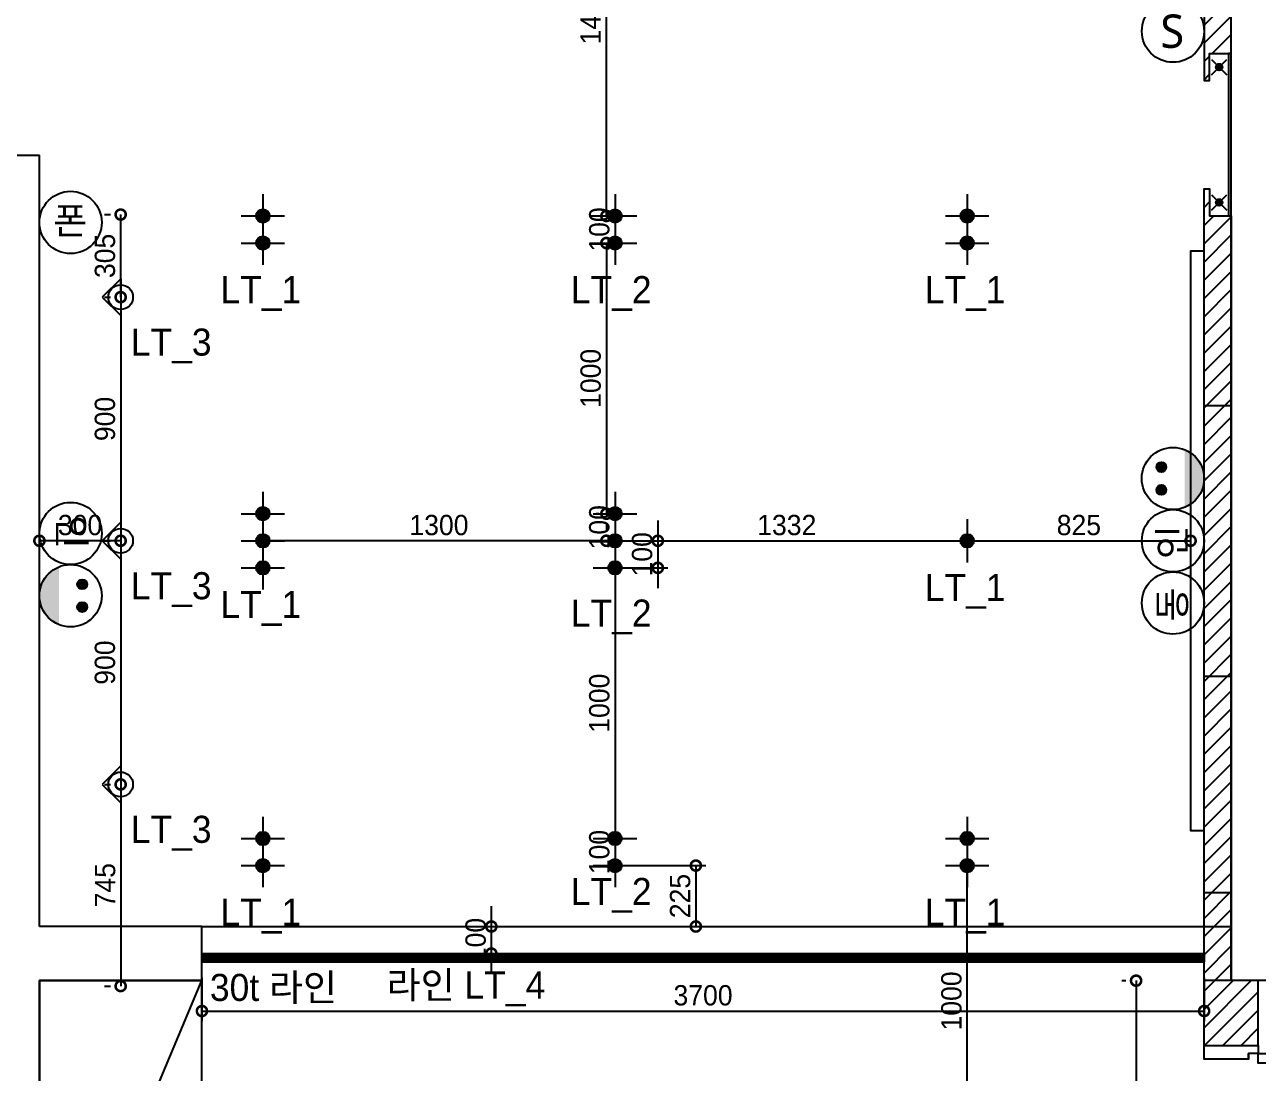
# Model space of a CAD drawing. Header units: millimetres. Extents: x 144680 to 246943, y -177515 to -149396.
# Drawn here: x 221078 to 225632, y -173942 to -170068 of the extents above; entities that cross this region are included whole.
import ezdxf

# ---------------------------------------------------------------- set-up
doc = ezdxf.new("R2010")
doc.units = ezdxf.units.MM
doc.header["$LTSCALE"] = 50
for name, color, linetype in [('03-WAL NEW', 3, 'Continuous'), ('06-FUR', 6, 'Continuous'), ('07-DIM WAL', 5, 'Continuous'), ('3.기호.계단선', 30, 'Continuous'), ('_LIBR', 4, 'Continuous'), ('CEIL-LIGHT', 7, 'Continuous'), ('RC-LIGHT', 7, 'Continuous'), ('wal', 3, 'Continuous'), ('WALL', 2, 'Continuous'), ('설비', 140, 'Continuous')]:
    doc.layers.add(name, color=color, linetype=linetype)
doc.styles.add('스타일1', font='')
doc.styles.add('코레일둥고', font='')
doc.styles.get('스타일1').set_extended_font_data('HYwulM')
doc.styles.get('코레일둥고').set_extended_font_data('Korail Round Gothic Medium')
doc.dimstyles.new('30', dxfattribs={"dimscale": 30, "dimtxt": 2.5, "dimasz": 2.5, "dimexe": 1.25, "dimexo": 2, "dimtad": 1, "dimdec": 0, "dimtxsty": '스타일1', "dimblk": 'DOTSMALL', "dimcen": 2.5, "dimclrd": 1, "dimclre": 1, "dimclrt": 2, "dimadec": 0, "dimazin": 0, "dimtfac": 1, "dimtix": 1, "dimtmove": 0, "dimatfit": 3, "dimldrblk": 'DOTSMALL', "dimfxl": 1.25, "dimarcsym": 0})
pattern_1 = [(45, (290575.12, -163253.515), (-33.67596, 33.67596), [])]

# ---------------------------------------------------------------- blocks, each defined once
blk = doc.blocks.new('vudauseeh')
at = {"layer": 'WALL', "color": 2}
for p, q in [((142260, -173600), (142260, -169910)), ((137500, -170550), (137860, -170550)), ((137860, -173400), (137860, -170550)), ((137860, -175030.5), (137860, -173600)), ((146460, -173600), (142260, -173600))]:
    blk.add_line(p, q, dxfattribs=at)
blk.add_lwpolyline([(137860, -173600), (138460, -173600), (138460, -173400), (137860, -173400)], dxfattribs=at)
blk = doc.blocks.new('1')
at = {"linetype": 'Continuous'}
h = blk.add_hatch(color=4, dxfattribs=at)
h.dxf.hatch_style = 1
edge = h.paths.add_edge_path()
edge.add_arc((11539653.5, -14273503.8), 37.5, 0, 360)
at = {"color": 1, "linetype": 'Continuous'}
for p, q in [((11539653.5, -14273637.1), (11539653.5, -14273370.5)), ((11539520.2, -14273503.8), (11539786.8, -14273503.8))]:
    blk.add_line(p, q, dxfattribs=at)
at = {"color": 4, "linetype": 'Continuous'}
for radius in [41.5, 37.5]:
    blk.add_circle((11539653.5, -14273503.8), radius, dxfattribs=at)
blk = doc.blocks.new('cjswjdeh2')
at = {"ltscale": 10}
h = blk.add_hatch(dxfattribs=at)
h.set_pattern_fill('ANSI31', color=3, scale=15)
h.set_pattern_definition(pattern_1)
h.paths.add_polyline_path([(227812.9, -167593.5), (227712.9, -167593.5), (227712.9, -167958.5), (227732.9, -167958.5), (227732.9, -167858.5), (227802.9, -167858.5), (227812.9, -167858.5)])
h = blk.add_hatch(dxfattribs=at)
h.set_pattern_fill('ANSI31', color=3, scale=15)
h.set_pattern_definition(pattern_1)
h.paths.add_polyline_path([(227812.9, -171283.5), (227812.9, -168458.5), (227802.9, -168458.5), (227732.9, -168458.5), (227732.9, -168358.5), (227712.9, -168358.5), (227712.9, -168588.5), (227712.9, -170728.5), (227712.9, -171283.5)])
h = blk.add_hatch(dxfattribs=at)
h.set_pattern_fill('ANSI31', color=3, scale=15)
h.set_pattern_definition(pattern_1)
h.paths.add_polyline_path([(227912.9, -171283.5), (227712.9, -171283.5), (227712.9, -171523.5), (227912.9, -171523.5)])
at = {"layer": '03-WAL NEW', "ltscale": 10}
for p, q in [((227712.9, -169158.5), (227812.9, -169158.5)), ((227712.9, -170158.5), (227812.9, -170158.5)), ((227712.9, -170958.5), (227812.9, -170958.5))]:
    blk.add_line(p, q, dxfattribs=at)
for points in [[(227812.9, -167858.5), (227812.9, -167593.5), (227712.9, -167593.5), (227712.9, -167958.5), (227732.9, -167958.5)], [(227712.9, -167958.5), (227732.9, -167958.5), (227732.9, -167858.5), (227812.9, -167858.5)], [(227812.9, -168458.5), (227812.9, -171283.5), (227712.9, -171283.5), (227712.9, -168358.5), (227732.9, -168358.5)], [(227712.9, -168358.5), (227732.9, -168358.5), (227732.9, -168458.5), (227812.9, -168458.5)]]:
    blk.add_lwpolyline(points, dxfattribs=at)
at = {"layer": '06-FUR', "color": 8}
blk.add_line((223412.9, -172713.5), (224012.9, -171283.5), dxfattribs=at)
for points in [[(227802.9, -168458.5), (227812.9, -168458.5), (227812.9, -167858.5), (227802.9, -167858.5)], [(227712.9, -170728.5), (227712.9, -168588.5), (227662.9, -168588.5), (227662.9, -170728.5)], [(224012.9, -171283.5), (223412.9, -171283.5), (223412.9, -172713.5), (224012.9, -172713.5)]]:
    blk.add_lwpolyline(points, close=True, dxfattribs=at)
at = {"layer": '_LIBR', "color": 8, "linetype": 'Continuous'}
blk.add_lwpolyline([(227877, -171573.5), (227877, -171553), (227877, -171573.5), (227712.9, -171573.5), (227712.9, -171523.5), (227912.9, -171523.5), (227912.9, -171553), (227877, -171553)], dxfattribs=at)
blk.add_lwpolyline([(228642.9, -171588.3), (227912.9, -171588.3), (227912.9, -171553), (228642.9, -171553)], close=True, dxfattribs=at)
at = {"layer": 'wal', "color": 8}
for p, q in [((227712.9, -171523.5), (227712.9, -171283.5)), ((227912.9, -171523.5), (227912.9, -171283.5))]:
    blk.add_line(p, q, dxfattribs=at)
blk.add_blockref('vudauseeh', (85552.9, 2316.5))
at = {"layer": 'RC-LIGHT', "color": 8, "xscale": 0.3012048192635895, "yscale": 0.3012048192635895, "zscale": 0.3012048192635895, "rotation": 315}
for p in [(810034.5, 5329880.2), (810034.5, 5329380.2)]:
    blk.add_blockref('1', p, dxfattribs=at)
blk = doc.blocks.new('_DOTSMALL')
at = {"color": 0, "linetype": 'ByBlock', "const_width": 0.5}
blk.add_lwpolyline([(-0.0625, 0, 1), (0.0625, 0, 1)], format="xyb", close=True, dxfattribs=at)
blk = doc.blocks.new('*D133')
at = {"layer": '07-DIM WAL', "color": 1, "lineweight": -2, "transparency": 16777216}
for p, q in [((223257.2, -170700), (223257.2, -170950)), ((223197.2, -170775), (223219.7, -170775)), ((223197.2, -170875), (223219.7, -170875))]:
    blk.add_line(p, q, dxfattribs=at)
at = {"layer": 'Defpoints', "color": 0, "transparency": 16777216}
for p in [(223257.2, -170775), (223257.2, -170875), (223257.2, -170875)]:
    blk.add_point(p, dxfattribs=at)
at = {"layer": '07-DIM WAL', "color": 1, "lineweight": -2, "transparency": 16777216, "xscale": 75, "yscale": 75, "zscale": 75}
for p, rotation in [((223257.2, -170775), 270), ((223257.2, -170875), 90)]:
    blk.add_blockref('_DOTSMALL', p, dxfattribs=dict(at, rotation=rotation))
at = {"layer": '07-DIM WAL', "color": 2, "ltscale": 10, "transparency": 16777216, "insert": (223199.5, -170825), "char_height": 75, "attachment_point": 5, "rotation": 90, "style": '스타일1'}
blk.add_mtext('100', dxfattribs=at)
blk = doc.blocks.new('*D134')
at = {"layer": '07-DIM WAL', "color": 1, "lineweight": -2, "transparency": 16777216}
for p, q in [((223165.3, -170875), (223187.8, -170875)), ((223225.3, -170875), (223225.3, -171875)), ((223197.2, -171875), (223187.8, -171875))]:
    blk.add_line(p, q, dxfattribs=at)
at = {"layer": 'Defpoints', "color": 0, "transparency": 16777216}
for p in [(223225.3, -170875), (223225.3, -171875), (223257.2, -171875)]:
    blk.add_point(p, dxfattribs=at)
at = {"layer": '07-DIM WAL', "color": 1, "lineweight": -2, "transparency": 16777216, "xscale": 75, "yscale": 75, "zscale": 75}
for p, rotation in [((223225.3, -170875), 90), ((223225.3, -171875), 270)]:
    blk.add_blockref('_DOTSMALL', p, dxfattribs=dict(at, rotation=rotation))
at = {"layer": '07-DIM WAL', "color": 2, "ltscale": 10, "transparency": 16777216, "insert": (223167.6, -171375), "char_height": 75, "attachment_point": 5, "rotation": 90, "style": '스타일1'}
blk.add_mtext('1000', dxfattribs=at)
blk = doc.blocks.new('*D135')
at = {"layer": '07-DIM WAL', "color": 1, "lineweight": -2, "transparency": 16777216}
for p, q in [((223257.2, -171800), (223257.2, -172050)), ((223197.2, -171875), (223219.7, -171875)), ((223197.2, -171975), (223219.7, -171975))]:
    blk.add_line(p, q, dxfattribs=at)
at = {"layer": 'Defpoints', "color": 0, "transparency": 16777216}
for p in [(223257.2, -171875), (223257.2, -171975), (223257.2, -171975)]:
    blk.add_point(p, dxfattribs=at)
at = {"layer": '07-DIM WAL', "color": 1, "lineweight": -2, "transparency": 16777216, "xscale": 75, "yscale": 75, "zscale": 75}
for p, rotation in [((223257.2, -171875), 270), ((223257.2, -171975), 90)]:
    blk.add_blockref('_DOTSMALL', p, dxfattribs=dict(at, rotation=rotation))
at = {"layer": '07-DIM WAL', "color": 2, "ltscale": 10, "transparency": 16777216, "insert": (223199.5, -171925), "char_height": 75, "attachment_point": 5, "rotation": 90, "style": '스타일1'}
blk.add_mtext('100', dxfattribs=at)
blk = doc.blocks.new('*D136')
at = {"layer": '07-DIM WAL', "color": 1, "lineweight": -2, "transparency": 16777216}
for p, q in [((223415.3, -171900), (223415.3, -172150)), ((223285.3, -171975), (223452.8, -171975)), ((223317.2, -172075), (223452.8, -172075))]:
    blk.add_line(p, q, dxfattribs=at)
at = {"layer": 'Defpoints', "color": 0, "transparency": 16777216}
for p in [(223225.3, -171975), (223257.2, -172075), (223415.3, -172075)]:
    blk.add_point(p, dxfattribs=at)
at = {"layer": '07-DIM WAL', "color": 1, "lineweight": -2, "transparency": 16777216, "xscale": 75, "yscale": 75, "zscale": 75}
for p, rotation in [((223415.3, -171975), 270), ((223415.3, -172075), 90)]:
    blk.add_blockref('_DOTSMALL', p, dxfattribs=dict(at, rotation=rotation))
at = {"layer": '07-DIM WAL', "color": 2, "ltscale": 10, "transparency": 16777216, "insert": (223357.6, -172025), "char_height": 75, "attachment_point": 5, "rotation": 90, "style": '스타일1'}
blk.add_mtext('100', dxfattribs=at)
blk = doc.blocks.new('*D137')
at = {"layer": '07-DIM WAL', "color": 1, "lineweight": -2, "transparency": 16777216}
for p, q in [((223197.2, -172075), (223219.7, -172075)), ((223257.2, -172075), (223257.2, -173075)), ((223197.2, -173075), (223219.7, -173075))]:
    blk.add_line(p, q, dxfattribs=at)
at = {"layer": 'Defpoints', "color": 0, "transparency": 16777216}
for p in [(223257.2, -172075), (223257.2, -173075), (223257.2, -173075)]:
    blk.add_point(p, dxfattribs=at)
at = {"layer": '07-DIM WAL', "color": 1, "lineweight": -2, "transparency": 16777216, "xscale": 75, "yscale": 75, "zscale": 75}
for p, rotation in [((223257.2, -172075), 90), ((223257.2, -173075), 270)]:
    blk.add_blockref('_DOTSMALL', p, dxfattribs=dict(at, rotation=rotation))
at = {"layer": '07-DIM WAL', "color": 2, "ltscale": 10, "transparency": 16777216, "insert": (223199.5, -172575), "char_height": 75, "attachment_point": 5, "rotation": 90, "style": '스타일1'}
blk.add_mtext('1000', dxfattribs=at)
blk = doc.blocks.new('*D138')
at = {"layer": '07-DIM WAL', "color": 1, "lineweight": -2, "transparency": 16777216}
for p, q in [((223257.2, -173000), (223257.2, -173250)), ((223197.2, -173075), (223219.7, -173075)), ((223197.2, -173175), (223219.7, -173175))]:
    blk.add_line(p, q, dxfattribs=at)
at = {"layer": 'Defpoints', "color": 0, "transparency": 16777216}
for p in [(223257.2, -173075), (223257.2, -173175), (223257.2, -173175)]:
    blk.add_point(p, dxfattribs=at)
at = {"layer": '07-DIM WAL', "color": 1, "lineweight": -2, "transparency": 16777216, "xscale": 75, "yscale": 75, "zscale": 75}
for p, rotation in [((223257.2, -173075), 270), ((223257.2, -173175), 90)]:
    blk.add_blockref('_DOTSMALL', p, dxfattribs=dict(at, rotation=rotation))
at = {"layer": '07-DIM WAL', "color": 2, "ltscale": 10, "transparency": 16777216, "insert": (223199.5, -173125), "char_height": 75, "attachment_point": 5, "rotation": 90, "style": '스타일1'}
blk.add_mtext('100', dxfattribs=at)
blk = doc.blocks.new('*D139')
at = {"layer": '07-DIM WAL', "color": 1, "lineweight": -2, "transparency": 16777216}
for p, q in [((223197.2, -169290), (223187.8, -169290)), ((223225.3, -170775), (223225.3, -169290)), ((223165.3, -170775), (223187.8, -170775))]:
    blk.add_line(p, q, dxfattribs=at)
at = {"layer": 'Defpoints', "color": 0, "transparency": 16777216}
for p in [(223225.3, -169290), (223257.2, -169290), (223225.3, -170775)]:
    blk.add_point(p, dxfattribs=at)
at = {"layer": '07-DIM WAL', "color": 1, "lineweight": -2, "transparency": 16777216, "xscale": 75, "yscale": 75, "zscale": 75}
for p, rotation in [((223225.3, -169290), 90), ((223225.3, -170775), 270)]:
    blk.add_blockref('_DOTSMALL', p, dxfattribs=dict(at, rotation=rotation))
at = {"layer": '07-DIM WAL', "color": 2, "ltscale": 10, "transparency": 16777216, "insert": (223167.6, -170032.5), "char_height": 75, "attachment_point": 5, "rotation": 90, "style": '스타일1'}
blk.add_mtext('1485', dxfattribs=at)
blk = doc.blocks.new('*D140')
at = {"layer": '07-DIM WAL', "color": 1, "lineweight": -2, "transparency": 16777216}
for p, q in [((223225.3, -171915), (223225.3, -171937.5)), ((224557.2, -171915), (224557.2, -171937.5)), ((223225.3, -171975), (224557.2, -171975))]:
    blk.add_line(p, q, dxfattribs=at)
at = {"layer": 'Defpoints', "color": 0, "transparency": 16777216}
for p in [(223225.3, -171975), (224557.2, -171975), (224557.2, -171975)]:
    blk.add_point(p, dxfattribs=at)
at = {"layer": '07-DIM WAL', "color": 1, "lineweight": -2, "transparency": 16777216, "xscale": 75, "yscale": 75, "zscale": 75, "rotation": 180}
blk.add_blockref('_DOTSMALL', (223225.3, -171975), dxfattribs=at)
at = {"layer": '07-DIM WAL', "color": 1, "lineweight": -2, "transparency": 16777216, "xscale": 75, "yscale": 75, "zscale": 75}
blk.add_blockref('_DOTSMALL', (224557.2, -171975), dxfattribs=at)
at = {"layer": '07-DIM WAL', "color": 2, "ltscale": 10, "transparency": 16777216, "insert": (223891.3, -171917.3), "char_height": 75, "attachment_point": 5, "style": '스타일1'}
blk.add_mtext('1332', dxfattribs=at)
blk = doc.blocks.new('*D141')
at = {"layer": '07-DIM WAL', "color": 1, "lineweight": -2, "transparency": 16777216}
for p, q in [((224557.2, -171915), (224557.2, -171937.5)), ((225382.2, -171915), (225382.2, -171937.5)), ((224557.2, -171975), (225382.2, -171975))]:
    blk.add_line(p, q, dxfattribs=at)
at = {"layer": 'Defpoints', "color": 0, "transparency": 16777216}
for p in [(224557.2, -171975), (225382.2, -171975), (225382.2, -171975)]:
    blk.add_point(p, dxfattribs=at)
at = {"layer": '07-DIM WAL', "color": 1, "lineweight": -2, "transparency": 16777216, "xscale": 75, "yscale": 75, "zscale": 75, "rotation": 180}
blk.add_blockref('_DOTSMALL', (224557.2, -171975), dxfattribs=at)
at = {"layer": '07-DIM WAL', "color": 1, "lineweight": -2, "transparency": 16777216, "xscale": 75, "yscale": 75, "zscale": 75}
blk.add_blockref('_DOTSMALL', (225382.2, -171975), dxfattribs=at)
at = {"layer": '07-DIM WAL', "color": 2, "ltscale": 10, "transparency": 16777216, "insert": (224969.7, -171917.3), "char_height": 75, "attachment_point": 5, "style": '스타일1'}
blk.add_mtext('825', dxfattribs=at)
blk = doc.blocks.new('*D142')
at = {"layer": '07-DIM WAL', "color": 1, "lineweight": -2, "transparency": 16777216}
for p, q in [((221957.2, -171915), (221957.2, -171937.5)), ((223257.2, -171915), (223257.2, -171937.5)), ((223257.2, -171975), (221957.2, -171975))]:
    blk.add_line(p, q, dxfattribs=at)
at = {"layer": 'Defpoints', "color": 0, "transparency": 16777216}
for p in [(221957.2, -171975), (221957.2, -171975), (223257.2, -171975)]:
    blk.add_point(p, dxfattribs=at)
at = {"layer": '07-DIM WAL', "color": 1, "lineweight": -2, "transparency": 16777216, "xscale": 75, "yscale": 75, "zscale": 75, "rotation": 180}
blk.add_blockref('_DOTSMALL', (221957.2, -171975), dxfattribs=at)
at = {"layer": '07-DIM WAL', "color": 1, "lineweight": -2, "transparency": 16777216, "xscale": 75, "yscale": 75, "zscale": 75}
blk.add_blockref('_DOTSMALL', (223257.2, -171975), dxfattribs=at)
at = {"layer": '07-DIM WAL', "color": 2, "ltscale": 10, "transparency": 16777216, "insert": (222607.2, -171917.3), "char_height": 75, "attachment_point": 5, "style": '스타일1'}
blk.add_mtext('1300', dxfattribs=at)
blk = doc.blocks.new('*D143')
at = {"layer": '07-DIM WAL', "color": 1, "lineweight": -2, "transparency": 16777216}
for p, q in [((224497.2, -173175), (224519.7, -173175)), ((224557.2, -174175), (224557.2, -173175)), ((224497.2, -174175), (224519.7, -174175))]:
    blk.add_line(p, q, dxfattribs=at)
at = {"layer": 'Defpoints', "color": 0, "transparency": 16777216}
for p in [(224557.2, -173175), (224557.2, -173175), (224557.2, -174175)]:
    blk.add_point(p, dxfattribs=at)
at = {"layer": '07-DIM WAL', "color": 1, "lineweight": -2, "transparency": 16777216, "xscale": 75, "yscale": 75, "zscale": 75}
for p, rotation in [((224557.2, -173175), 90), ((224557.2, -174175), 270)]:
    blk.add_blockref('_DOTSMALL', p, dxfattribs=dict(at, rotation=rotation))
at = {"layer": '07-DIM WAL', "color": 2, "ltscale": 10, "transparency": 16777216, "insert": (224499.5, -173675), "char_height": 75, "attachment_point": 5, "rotation": 90, "style": '스타일1'}
blk.add_mtext('1000', dxfattribs=at)
blk = doc.blocks.new('*D146')
at = {"layer": '07-DIM WAL', "color": 1, "lineweight": -2, "transparency": 16777216}
for p, q in [((225127.9, -173600), (225143.5, -173600)), ((225181, -173600), (225181, -174831)), ((225041, -174831), (225218.5, -174831))]:
    blk.add_line(p, q, dxfattribs=at)
at = {"layer": 'Defpoints', "color": 0, "transparency": 16777216}
for p in [(225187.9, -173600), (224981, -174831), (225181, -174831)]:
    blk.add_point(p, dxfattribs=at)
at = {"layer": '07-DIM WAL', "color": 1, "lineweight": -2, "transparency": 16777216, "xscale": 75, "yscale": 75, "zscale": 75}
for p, rotation in [((225181, -173600), 90), ((225181, -174831), 270)]:
    blk.add_blockref('_DOTSMALL', p, dxfattribs=dict(at, rotation=rotation))
at = {"layer": '07-DIM WAL', "color": 2, "ltscale": 10, "transparency": 16777216, "insert": (225123.2, -174215.5), "char_height": 75, "attachment_point": 5, "rotation": 90, "style": '스타일1'}
blk.add_mtext('1231', dxfattribs=at)
blk = doc.blocks.new('*D164')
at = {"layer": '07-DIM WAL', "color": 1, "lineweight": -2, "transparency": 16777216}
for p, q in [((221372.2, -171075), (221394.7, -171075)), ((221432.2, -171075), (221432.2, -171975)), ((221372.2, -171975), (221394.7, -171975))]:
    blk.add_line(p, q, dxfattribs=at)
at = {"layer": 'Defpoints', "color": 0, "transparency": 16777216}
for p in [(221432.2, -171075), (221432.2, -171975), (221432.2, -171975)]:
    blk.add_point(p, dxfattribs=at)
at = {"layer": '07-DIM WAL', "color": 1, "lineweight": -2, "transparency": 16777216, "xscale": 75, "yscale": 75, "zscale": 75}
for p, rotation in [((221432.2, -171075), 90), ((221432.2, -171975), 270)]:
    blk.add_blockref('_DOTSMALL', p, dxfattribs=dict(at, rotation=rotation))
at = {"layer": '07-DIM WAL', "color": 2, "ltscale": 10, "transparency": 16777216, "insert": (221374.4, -171525), "char_height": 75, "attachment_point": 5, "rotation": 90, "style": '스타일1'}
blk.add_mtext('900', dxfattribs=at)
blk = doc.blocks.new('*D165')
at = {"layer": '07-DIM WAL', "color": 1, "lineweight": -2, "transparency": 16777216}
for p, q in [((221132.2, -171915), (221132.2, -171937.5)), ((221432.2, -171915), (221432.2, -171937.5)), ((221432.2, -171975), (221132.2, -171975))]:
    blk.add_line(p, q, dxfattribs=at)
at = {"layer": 'Defpoints', "color": 0, "transparency": 16777216}
for p in [(221132.2, -171975), (221132.2, -171975), (221432.2, -171975)]:
    blk.add_point(p, dxfattribs=at)
at = {"layer": '07-DIM WAL', "color": 1, "lineweight": -2, "transparency": 16777216, "xscale": 75, "yscale": 75, "zscale": 75, "rotation": 180}
blk.add_blockref('_DOTSMALL', (221132.2, -171975), dxfattribs=at)
at = {"layer": '07-DIM WAL', "color": 1, "lineweight": -2, "transparency": 16777216, "xscale": 75, "yscale": 75, "zscale": 75}
blk.add_blockref('_DOTSMALL', (221432.2, -171975), dxfattribs=at)
at = {"layer": '07-DIM WAL', "color": 2, "ltscale": 10, "transparency": 16777216, "insert": (221282.2, -171917.3), "char_height": 75, "attachment_point": 5, "style": '스타일1'}
blk.add_mtext('300', dxfattribs=at)
blk = doc.blocks.new('*D166')
at = {"layer": '07-DIM WAL', "color": 1, "lineweight": -2, "transparency": 16777216}
for p, q in [((221372.2, -171975), (221394.7, -171975)), ((221432.2, -171975), (221432.2, -172875)), ((221372.2, -172875), (221394.7, -172875))]:
    blk.add_line(p, q, dxfattribs=at)
at = {"layer": 'Defpoints', "color": 0, "transparency": 16777216}
for p in [(221432.2, -171975), (221432.2, -172875), (221432.2, -172875)]:
    blk.add_point(p, dxfattribs=at)
at = {"layer": '07-DIM WAL', "color": 1, "lineweight": -2, "transparency": 16777216, "xscale": 75, "yscale": 75, "zscale": 75}
for p, rotation in [((221432.2, -171975), 90), ((221432.2, -172875), 270)]:
    blk.add_blockref('_DOTSMALL', p, dxfattribs=dict(at, rotation=rotation))
at = {"layer": '07-DIM WAL', "color": 2, "ltscale": 10, "transparency": 16777216, "insert": (221374.4, -172425), "char_height": 75, "attachment_point": 5, "rotation": 90, "style": '스타일1'}
blk.add_mtext('900', dxfattribs=at)
blk = doc.blocks.new('*D167')
at = {"layer": '07-DIM WAL', "color": 1, "lineweight": -2, "transparency": 16777216}
for p, q in [((221372.2, -172875), (221394.7, -172875)), ((221432.2, -172875), (221432.2, -173620)), ((221372.2, -173620), (221394.7, -173620))]:
    blk.add_line(p, q, dxfattribs=at)
at = {"layer": 'Defpoints', "color": 0, "transparency": 16777216}
for p in [(221432.2, -172875), (221432.2, -173620), (221432.2, -173620)]:
    blk.add_point(p, dxfattribs=at)
at = {"layer": '07-DIM WAL', "color": 1, "lineweight": -2, "transparency": 16777216, "xscale": 75, "yscale": 75, "zscale": 75}
for p, rotation in [((221432.2, -172875), 90), ((221432.2, -173620), 270)]:
    blk.add_blockref('_DOTSMALL', p, dxfattribs=dict(at, rotation=rotation))
at = {"layer": '07-DIM WAL', "color": 2, "ltscale": 10, "transparency": 16777216, "insert": (221375.2, -173247.5), "char_height": 75, "attachment_point": 5, "rotation": 90, "style": '스타일1'}
blk.add_mtext('745', dxfattribs=at)
blk = doc.blocks.new('*D168')
at = {"layer": '07-DIM WAL', "color": 1, "lineweight": -2, "transparency": 16777216}
for p, q in [((221372.2, -170770), (221394.7, -170770)), ((221432.2, -171075), (221432.2, -170770)), ((221372.2, -171075), (221394.7, -171075))]:
    blk.add_line(p, q, dxfattribs=at)
at = {"layer": 'Defpoints', "color": 0, "transparency": 16777216}
for p in [(221432.2, -170770), (221432.2, -170770), (221432.2, -171075)]:
    blk.add_point(p, dxfattribs=at)
at = {"layer": '07-DIM WAL', "color": 1, "lineweight": -2, "transparency": 16777216, "xscale": 75, "yscale": 75, "zscale": 75}
for p, rotation in [((221432.2, -170770), 90), ((221432.2, -171075), 270)]:
    blk.add_blockref('_DOTSMALL', p, dxfattribs=dict(at, rotation=rotation))
at = {"layer": '07-DIM WAL', "color": 2, "ltscale": 10, "transparency": 16777216, "insert": (221374.5, -170922.5), "char_height": 75, "attachment_point": 5, "rotation": 90, "style": '스타일1'}
blk.add_mtext('305', dxfattribs=at)
blk = doc.blocks.new('*D169')
at = {"layer": '07-DIM WAL', "color": 1, "lineweight": -2, "transparency": 16777216}
for p, q in [((222800.7, -173575), (222800.7, -173325)), ((222740.7, -173400), (222763.2, -173400)), ((222740.7, -173500), (222763.2, -173500))]:
    blk.add_line(p, q, dxfattribs=at)
at = {"layer": 'Defpoints', "color": 0, "transparency": 16777216}
for p in [(222800.7, -173400), (222800.7, -173400), (222800.7, -173500)]:
    blk.add_point(p, dxfattribs=at)
at = {"layer": '07-DIM WAL', "color": 1, "lineweight": -2, "transparency": 16777216, "xscale": 75, "yscale": 75, "zscale": 75}
for p, rotation in [((222800.7, -173400), 270), ((222800.7, -173500), 90)]:
    blk.add_blockref('_DOTSMALL', p, dxfattribs=dict(at, rotation=rotation))
at = {"layer": '07-DIM WAL', "color": 2, "ltscale": 10, "transparency": 16777216, "insert": (222743, -173450), "char_height": 75, "attachment_point": 5, "rotation": 90, "style": '스타일1'}
blk.add_mtext('100', dxfattribs=at)
blk = doc.blocks.new('*D170')
at = {"layer": '07-DIM WAL', "color": 1, "lineweight": -2, "transparency": 16777216}
for p, q in [((221732.2, -173590), (221732.2, -173749.8)), ((225432.2, -173590), (225432.2, -173749.8)), ((221732.2, -173712.3), (225432.2, -173712.3))]:
    blk.add_line(p, q, dxfattribs=at)
at = {"layer": 'Defpoints', "color": 0, "transparency": 16777216}
for p in [(221732.2, -173530), (225432.2, -173530), (225432.2, -173712.3)]:
    blk.add_point(p, dxfattribs=at)
at = {"layer": '07-DIM WAL', "color": 1, "lineweight": -2, "transparency": 16777216, "xscale": 75, "yscale": 75, "zscale": 75, "rotation": 180}
blk.add_blockref('_DOTSMALL', (221732.2, -173712.3), dxfattribs=at)
at = {"layer": '07-DIM WAL', "color": 1, "lineweight": -2, "transparency": 16777216, "xscale": 75, "yscale": 75, "zscale": 75}
blk.add_blockref('_DOTSMALL', (225432.2, -173712.3), dxfattribs=at)
at = {"layer": '07-DIM WAL', "color": 2, "ltscale": 10, "transparency": 16777216, "insert": (223582.2, -173654.6), "char_height": 75, "attachment_point": 5, "style": '스타일1'}
blk.add_mtext('3700', dxfattribs=at)
blk = doc.blocks.new('egoo')
at = {"layer": '설비'}
h = blk.add_hatch(color=140, dxfattribs=at)
edge = h.paths.add_edge_path()
edge.add_arc((1015645.3, 443433.7), 22.3, 0, 360)
h = blk.add_hatch(color=140, dxfattribs=at)
edge = h.paths.add_edge_path()
edge.add_arc((1015747.7, 443433.7), 22.3, 0, 360)
h = blk.add_hatch(color=140, dxfattribs=at)
edge = h.paths.add_edge_path()
edge.add_line((1015826.3, 443329.1), (1015566.6, 443329.1))
edge.add_ellipse((1015696.5, 443381.5), major_axis=(99, 99), ratio=1, start_angle=156.9578, end_angle=293.0422)
at = {"layer": '설비', "color": 140}
for centre, radius in [((1015696.5, 443381.5), 140), ((1015645.3, 443433.7), 22.3), ((1015747.7, 443433.7), 22.3)]:
    blk.add_circle(centre, radius, dxfattribs=at)
blk = doc.blocks.new('DLSXJSPT')
at = {"layer": '설비', "color": 140}
blk.add_circle((242956, 103418.4), 115, dxfattribs=at)
at = {"layer": '설비', "color": 140, "style": '코레일둥고'}
blk.add_text('인', height=100, dxfattribs=at).set_placement((242888.1, 103372))
blk = doc.blocks.new('DLSXJVHS')
at = {"layer": '설비', "color": 140}
blk.add_circle((236550.8, 103607.8), 115, dxfattribs=at)
at = {"layer": '설비', "color": 140, "style": '코레일둥고'}
blk.add_text('폰', height=100, dxfattribs=at).set_placement((236486.9, 103564.3))
blk = doc.blocks.new('SW')
at = {"layer": '설비', "color": 140}
blk.add_circle((11533254.1, -14277699.4), 184, dxfattribs=at)
at = {"layer": '설비', "color": 140, "insert": (11533320, -14277600.8), "char_height": 197.143, "width": 314.327, "attachment_point": 3, "style": '코레일둥고'}
blk.add_mtext('{\\fMalgun Gothic|b0|i0|c129|p50;S}', dxfattribs=at)
blk = doc.blocks.new('*D208')
at = {"layer": '07-DIM WAL', "color": 1, "lineweight": -2, "ltscale": 10, "transparency": 16777216}
for p, q in [((223317.2, -173175), (223593.1, -173175)), ((223555.6, -173175), (223555.6, -173400)), ((223317.2, -173400), (223593.1, -173400))]:
    blk.add_line(p, q, dxfattribs=at)
at = {"layer": 'Defpoints', "color": 0, "transparency": 16777216}
for p in [(223257.2, -173175), (223257.2, -173400), (223555.6, -173400)]:
    blk.add_point(p, dxfattribs=at)
at = {"layer": '07-DIM WAL', "color": 1, "lineweight": -2, "transparency": 16777216, "xscale": 75, "yscale": 75, "zscale": 75}
for p, rotation in [((223555.6, -173175), 90), ((223555.6, -173400), 270)]:
    blk.add_blockref('_DOTSMALL', p, dxfattribs=dict(at, rotation=rotation))
at = {"layer": '07-DIM WAL', "color": 2, "ltscale": 10, "transparency": 16777216, "insert": (223497.9, -173287.5), "char_height": 75, "attachment_point": 5, "rotation": 90, "style": '스타일1'}
blk.add_mtext('225', dxfattribs=at)

msp = doc.modelspace()

# ---------------------------------------------------------------- hatches: boundary and pattern name
at = {"layer": 'CEIL-LIGHT'}
h = msp.add_hatch(dxfattribs=at)
h.set_pattern_fill('_USER', color=140, pattern_type=0)
h.set_pattern_definition([(0, (205222.2342, -165370), (0, 1), [])])
h.paths.add_polyline_path([(221732.2, -173500), (225432.2, -173500), (225432.2, -173530), (221732.2, -173530)])

# ---------------------------------------------------------------- linework, layer by layer
at = {"color": 4}
for p, q in [((221432.2, -171006.8), (221364, -171075)), ((221432.2, -171006.8), (221432.2, -171143.2)), ((221364, -171075), (221432.2, -171143.2)), ((221432.2, -171906.8), (221364, -171975)), ((221432.2, -171906.8), (221432.2, -172043.2)), ((221364, -171975), (221432.2, -172043.2)), ((221432.2, -172806.8), (221364, -172875)), ((221432.2, -172806.8), (221432.2, -172943.2)), ((221364, -172875), (221432.2, -172943.2))]:
    msp.add_line(p, q, dxfattribs=at)
for centre in [(221432.2, -171075), (221432.2, -171975), (221432.2, -172875)]:
    msp.add_circle(centre, 45.5, dxfattribs=at)
at = {"layer": 'CEIL-LIGHT'}
msp.add_line((221732.2, -173400), (225532.2, -173400), dxfattribs=at)
at = {"layer": 'CEIL-LIGHT', "color": 140}
msp.add_lwpolyline([(221732.2, -173500), (225432.2, -173500), (225432.2, -173530), (221732.2, -173530), (221732.2, -173500)], dxfattribs=at)
at = {"layer": '설비', "color": 140}
msp.add_circle((225317.2, -172205), 115, dxfattribs=at)

# ---------------------------------------------------------------- block references
msp.add_blockref('cjswjdeh2', (-2280.7, -2316.5))
at = {"layer": 'RC-LIGHT', "xscale": 0.6024096385271789, "yscale": 0.6024096385271789, "zscale": 0.6024096385271789, "rotation": 270}
for p in [(8820453.5, 6780823.5), (8821753.5, 6780823.5), (8823053.5, 6780823.5), (8820453.5, 6780723.5), (8821753.5, 6780723.5), (8823053.5, 6780723.5), (8820453.5, 6779723.5), (8821753.5, 6779723.5), (8820453.5, 6779623.5), (8821753.5, 6779623.5), (8823053.5, 6779623.5), (8820453.5, 6779523.5), (8821753.5, 6779523.5), (8820453.5, 6778523.5), (8821753.5, 6778523.5), (8823053.5, 6778523.5), (8820453.5, 6778423.5), (8821753.5, 6778423.5), (8823053.5, 6778423.5)]:
    msp.add_blockref('1', p, dxfattribs=at)
at = {"layer": '설비', "color": 140, "xscale": 0.625, "yscale": 0.625, "zscale": 0.625}
msp.add_blockref('SW', (-6982966.6, 8753469.7), dxfattribs=at)
at = {"layer": '설비'}
msp.add_blockref('DLSXJVHS', (-15303.6, -274406.7), dxfattribs=at)
at = {"layer": '설비', "color": 140, "xscale": 0.8214285869294655, "yscale": 0.8214285869294655, "zscale": 0.8214285869294655}
for p, rotation in [((589523.4, -1006067.1), 90), ((-142959, 662144.2), 270)]:
    msp.add_blockref('egoo', p, dxfattribs=dict(at, rotation=rotation))
at = {"layer": '설비'}
for p, rotation in [((117828.9, 71008), 270), ((328735.6, -414931), 90)]:
    msp.add_blockref('DLSXJSPT', p, dxfattribs=dict(at, rotation=rotation))

# ---------------------------------------------------------------- texts
at = {"layer": '3.기호.계단선', "style": '코레일둥고'}
for s, p in [('LT_1', (221800.6, -171097.2)), ('LT_2', (223094, -171097.2)), ('LT_1', (224400.6, -171097.2)), ('LT_3', (221469.5, -171291)), ('LT_3', (221469.5, -172191)), ('LT_1', (224400.6, -172197.2)), ('LT_1', (221800.6, -172260.5)), ('LT_2', (223094, -172292.1)), ('LT_3', (221469.5, -173091)), ('LT_2', (223094, -173320.5)), ('LT_1', (221800.6, -173397.2)), ('LT_1', (224400.6, -173397.2)), ('라인 LT_4', (222414.3, -173666.2))]:
    msp.add_text(s, height=100, dxfattribs=at).set_placement(p)
at = {"layer": '설비', "color": 140, "style": '코레일둥고'}
msp.add_text('동', height=100, rotation=90, dxfattribs=at).set_placement((225363.6, -172272.9))
at = {"layer": '설비', "color": 30, "style": '코레일둥고'}
msp.add_text('30t 라인', height=100, dxfattribs=at).set_placement((221761.6, -173675.1))

# ---------------------------------------------------------------- dimensions: what is measured, and where the dimension line sits
at = {"layer": '07-DIM WAL'}
for base, p1, p2, picture, middle in [((223225.3, -169290), (223225.3, -170775), (223257.2, -169290), '*D139', (223167.6, -170032.5)), ((223257.2, -170875), (223257.2, -170775), (223257.2, -170875), '*D133', (223199.5, -170825)), ((221432.2, -170770), (221432.2, -171075), (221432.2, -170770), '*D168', (221374.5, -170922.5)), ((223225.3, -171875), (223225.3, -170875), (223257.2, -171875), '*D134', (223167.6, -171375)), ((221432.2, -171975), (221432.2, -171075), (221432.2, -171975), '*D164', (221374.4, -171525)), ((223257.2, -171975), (223257.2, -171875), (223257.2, -171975), '*D135', (223199.5, -171925)), ((223415.3, -172075), (223225.3, -171975), (223257.2, -172075), '*D136', (223357.6, -172025)), ((221432.2, -172875), (221432.2, -171975), (221432.2, -172875), '*D166', (221374.4, -172425)), ((223257.2, -173075), (223257.2, -172075), (223257.2, -173075), '*D137', (223199.5, -172575)), ((221432.2, -173620), (221432.2, -172875), (221432.2, -173620), '*D167', (221375.2, -173247.5)), ((223257.2, -173175), (223257.2, -173075), (223257.2, -173175), '*D138', (223199.5, -173125)), ((224557.2, -173175), (224557.2, -174175), (224557.2, -173175), '*D143', (224499.5, -173675)), ((222800.7, -173400), (222800.7, -173500), (222800.7, -173400), '*D169', (222743, -173450)), ((225181, -174831), (225187.9, -173600), (224981, -174831), '*D146', (225123.2, -174215.5))]:
    dim = msp.add_linear_dim(base=base, p1=p1, p2=p2, angle=90, dimstyle='30', dxfattribs=at)
    dim.commit()
    dim.dimension.update_dxf_attribs({"geometry": picture, "text_midpoint": middle})
for base, p1, p2, picture, middle in [((221132.2, -171975), (221432.2, -171975), (221132.2, -171975), '*D165', (221282.2, -171917.3)), ((221957.2, -171975), (223257.2, -171975), (221957.2, -171975), '*D142', (222607.2, -171917.3)), ((224557.2, -171975), (223225.3, -171975), (224557.2, -171975), '*D140', (223891.3, -171917.3)), ((225382.2, -171975), (224557.2, -171975), (225382.2, -171975), '*D141', (224969.7, -171917.3)), ((225432.2, -173712.3), (221732.2, -173530), (225432.2, -173530), '*D170', (223582.2, -173654.6))]:
    dim = msp.add_linear_dim(base=base, p1=p1, p2=p2, dimstyle='30', dxfattribs=at)
    dim.commit()
    dim.dimension.update_dxf_attribs({"geometry": picture, "text_midpoint": middle})
at = {"layer": '07-DIM WAL', "ltscale": 10}
dim = msp.add_linear_dim(base=(223555.6, -173400), p1=(223257.2, -173175), p2=(223257.2, -173400), angle=90, dimstyle='30', dxfattribs=at)
dim.commit()
dim.dimension.update_dxf_attribs({"geometry": '*D208', "text_midpoint": (223497.9, -173287.5)})

doc.saveas('drawing.dxf')
